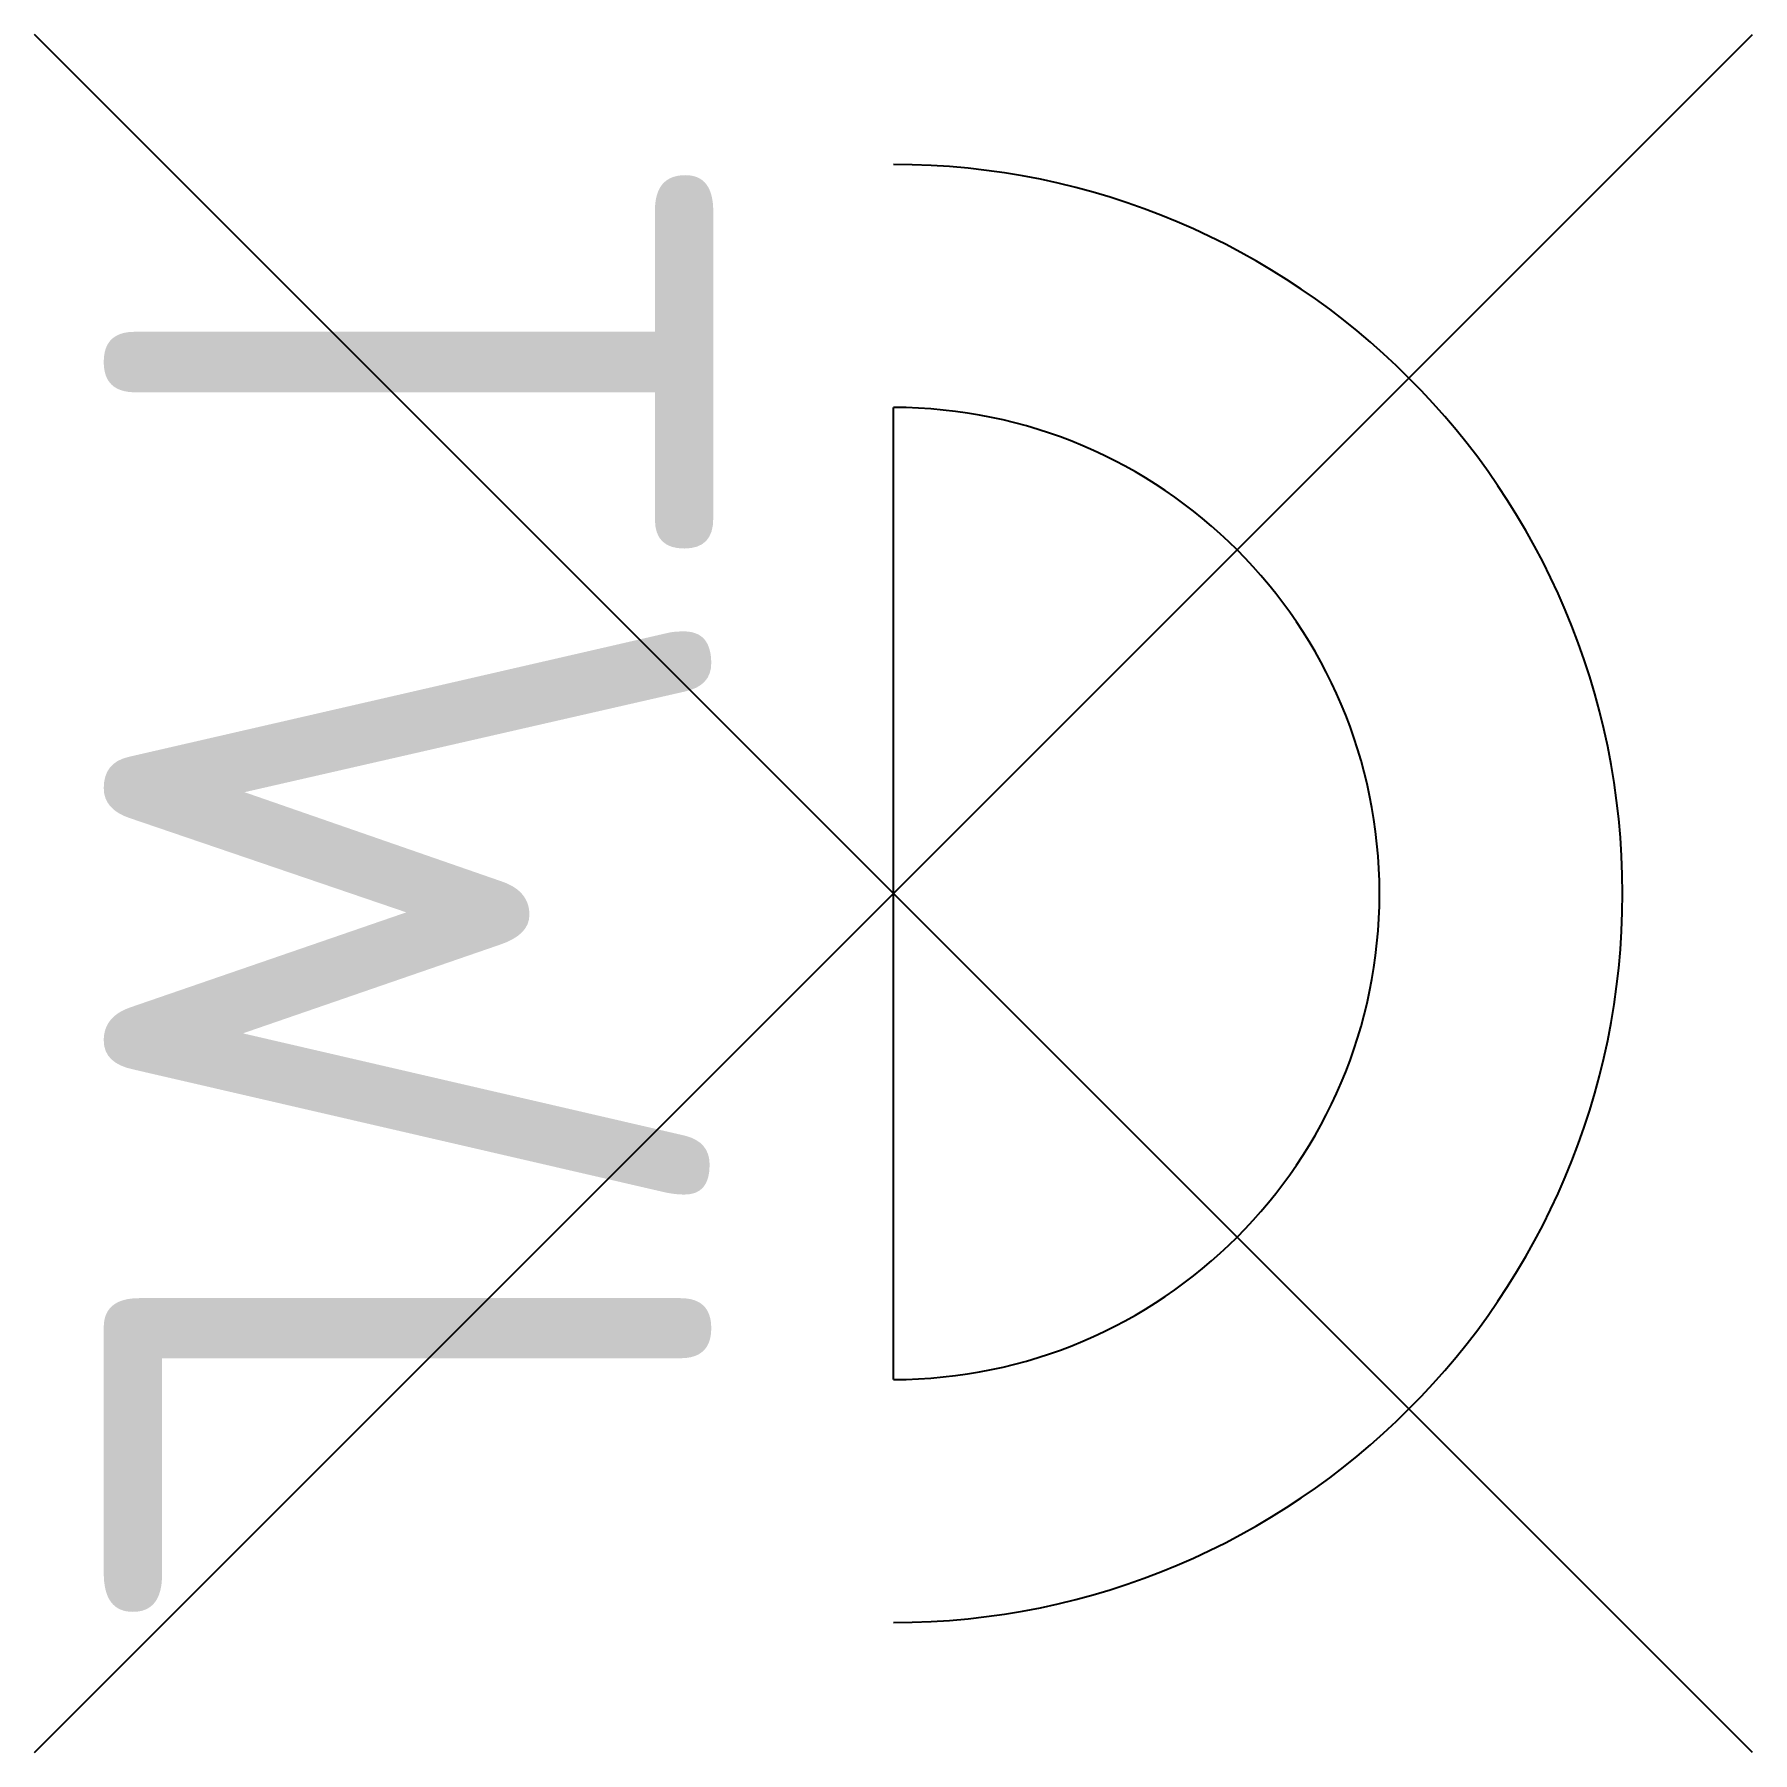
# Model space of a CAD drawing. Header units: metres. Extents: x -1.31 to 0.11, y -0.71 to 0.71.
import ezdxf
from ezdxf.enums import TextEntityAlignment as Align

# ---------------------------------------------------------------- set-up
doc = ezdxf.new("R2010")
doc.units = ezdxf.units.M
doc.styles.add('NLCS-ISO', font='NLCS-ISO.ttf')

msp = doc.modelspace()

# ---------------------------------------------------------------- linework, layer by layer
for p, q in [((-1.3071, -0.7071), (0.1071, 0.7071)), ((0.1071, -0.7071), (-1.3071, 0.7071)), ((-0.6, -0.4), (-0.6, 0.4))]:
    msp.add_line(p, q)
for radius in [0.6, 0.4]:
    msp.add_arc((-0.6, 0), radius, 270, 90)

# ---------------------------------------------------------------- texts
at = {"style": 'NLCS-ISO'}
msp.add_text('TWL', height=0.5, rotation=270, dxfattribs=at).set_placement((-0.75, 0), align=Align.TOP_CENTER)

doc.saveas('drawing.dxf')
